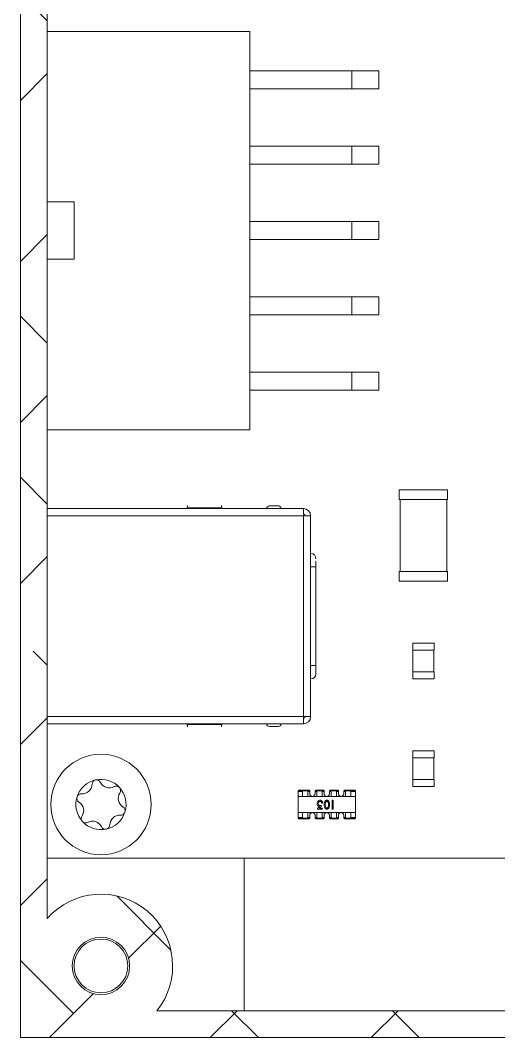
# Model space of a CAD drawing. Header units: millimetres. Extents: x 77 to 206, y 51 to 135.
# Drawn here: x 77.1 to 90.45, y 50.97 to 79.33 of the extents above; entities that cross this region are included whole.
import ezdxf

# ---------------------------------------------------------------- set-up
doc = ezdxf.new("R2010")
doc.units = ezdxf.units.MM

msp = doc.modelspace()

# ---------------------------------------------------------------- hatches: boundary and pattern name
at = {"linetype": 'Continuous', "lineweight": 0}
h = msp.add_hatch(dxfattribs=at)
h.set_pattern_fill('ANSI38', style=0)
edge = h.paths.add_edge_path(flags=0)
edge.add_line((107.849, 95.968), (77.099, 95.968))
edge.add_line((77.099, 95.968), (77.099, 50.968))
edge.add_line((77.099, 50.968), (138.599, 50.968))
edge.add_line((138.599, 50.968), (138.599, 65.877))
edge.add_spline(control_points=[(138.599, 65.877), (138.362, 66.357), (138.112, 66.838), (137.849, 67.319)], knot_values=[0.64695, 0.64695, 0.64695, 0.64695, 0.653933, 0.653933, 0.653933, 0.653933], weights=[1, 1, 1, 1], degree=3, periodic=0)
edge.add_line((137.849, 67.319), (137.849, 54.29))
edge.add_arc((136.349, 52.968), 2, 41.4096, 218.6822)
edge.add_line((134.787, 51.718), (80.91, 51.718))
edge.add_arc((79.349, 52.968), 2, 321.3178, 498.5904)
edge.add_line((77.849, 54.29), (77.849, 92.645))
edge.add_arc((79.349, 93.968), 2, 221.4096, 398.6822)
edge.add_line((80.91, 95.218), (109.041, 95.218))
edge.add_spline(control_points=[(109.041, 95.218), (108.645, 95.47), (108.247, 95.72), (107.849, 95.968)], knot_values=[0.797767, 0.797767, 0.797767, 0.797767, 0.802379, 0.802379, 0.802379, 0.802379], weights=[1, 1, 1, 1], degree=3, periodic=0)
edge = h.paths.add_edge_path(flags=0)
edge.add_arc((79.349, 93.968), 0.8, 0, 360)
edge = h.paths.add_edge_path(flags=0)
edge.add_arc((136.349, 52.968), 0.8, 0, 360)
edge = h.paths.add_edge_path(flags=0)
edge.add_arc((79.349, 52.968), 0.8, 0, 360)

# ---------------------------------------------------------------- linework, layer by layer
at = {"color": 7, "linetype": 'Continuous', "lineweight": 15}
for p, q in [((77.099, 95.968), (77.099, 50.968)), ((77.849, 54.29), (77.849, 92.645)), ((83.499, 79.018), (77.849, 79.018)), ((83.499, 67.918), (83.499, 79.018)), ((86.349, 77.918), (83.499, 77.918)), ((86.349, 77.418), (86.349, 77.918)), ((87.099, 77.918), (86.349, 77.918)), ((87.099, 77.418), (87.099, 77.918)), ((86.349, 77.418), (83.499, 77.418)), ((87.099, 77.418), (86.349, 77.418)), ((86.349, 75.818), (83.499, 75.818)), ((86.349, 75.318), (86.349, 75.818)), ((87.099, 75.818), (86.349, 75.818)), ((87.099, 75.318), (87.099, 75.818)), ((86.349, 75.318), (83.499, 75.318)), ((87.099, 75.318), (86.349, 75.318)), ((78.599, 74.268), (77.849, 74.268)), ((78.599, 72.668), (78.599, 74.268)), ((86.349, 73.718), (83.499, 73.718)), ((86.349, 73.218), (86.349, 73.718)), ((87.099, 73.718), (86.349, 73.718)), ((87.099, 73.218), (87.099, 73.718)), ((86.349, 73.218), (83.499, 73.218)), ((87.099, 73.218), (86.349, 73.218)), ((77.849, 72.668), (78.599, 72.668)), ((86.349, 71.618), (83.499, 71.618)), ((86.349, 71.118), (86.349, 71.618)), ((87.099, 71.618), (86.349, 71.618)), ((87.099, 71.118), (87.099, 71.618)), ((86.349, 71.118), (83.499, 71.118)), ((87.099, 71.118), (86.349, 71.118)), ((86.349, 69.518), (83.499, 69.518)), ((86.349, 69.018), (86.349, 69.518)), ((87.099, 69.518), (86.349, 69.518)), ((87.099, 69.018), (87.099, 69.518)), ((86.349, 69.018), (83.499, 69.018)), ((87.099, 69.018), (86.349, 69.018)), ((77.849, 67.918), (83.499, 67.918)), ((87.674, 66.243), (87.674, 65.968)), ((87.674, 66.243), (89.024, 66.243)), ((89.024, 65.968), (89.024, 66.243)), ((81.756, 65.738), (81.768, 65.806)), ((82.709, 65.806), (82.722, 65.738)), ((87.674, 65.968), (89.024, 65.968)), ((87.699, 65.968), (87.699, 63.968)), ((88.999, 63.968), (88.999, 65.968)), ((77.849, 65.718), (84.989, 65.718)), ((81.756, 65.738), (82.722, 65.738)), ((84.999, 65.717), (84.989, 65.718)), ((84.989, 65.718), (84.999, 65.718)), ((84.999, 65.717), (84.999, 65.718)), ((84.999, 65.518), (84.999, 65.717)), ((84.999, 65.518), (84.999, 59.918)), ((85.199, 65.518), (84.999, 65.518)), ((85.199, 65.518), (85.199, 59.918)), ((85.199, 64.093), (85.349, 64.093)), ((85.349, 61.343), (85.349, 64.093)), ((87.674, 63.968), (87.674, 63.693)), ((89.024, 63.968), (87.674, 63.968)), ((89.024, 63.693), (89.024, 63.968)), ((89.024, 63.693), (87.674, 63.693)), ((88.049, 61.965), (88.051, 61.965)), ((88.049, 61.77), (88.049, 61.965)), ((88.051, 61.965), (88.051, 61.968)), ((88.051, 61.968), (88.646, 61.968)), ((88.646, 61.965), (88.051, 61.965)), ((88.051, 61.965), (88.051, 61.77)), ((88.646, 61.965), (88.646, 61.968)), ((88.646, 61.77), (88.646, 61.965)), ((88.646, 61.965), (88.649, 61.965)), ((88.649, 61.965), (88.649, 61.77)), ((88.049, 61.77), (88.051, 61.77)), ((88.051, 61.77), (88.646, 61.77)), ((88.051, 61.768), (88.051, 61.77)), ((88.646, 61.768), (88.051, 61.768)), ((88.056, 61.168), (88.056, 61.768)), ((88.641, 61.768), (88.641, 61.168)), ((88.646, 61.77), (88.649, 61.77)), ((88.646, 61.768), (88.646, 61.77)), ((85.199, 61.343), (85.349, 61.343)), ((88.049, 60.97), (88.049, 61.165)), ((88.051, 61.165), (88.049, 61.165)), ((88.051, 61.165), (88.051, 61.168)), ((88.051, 61.168), (88.646, 61.168)), ((88.051, 61.165), (88.051, 60.97)), ((88.646, 61.165), (88.051, 61.165)), ((88.646, 61.165), (88.646, 61.168)), ((88.646, 60.97), (88.646, 61.165)), ((88.646, 61.165), (88.649, 61.165)), ((88.649, 61.165), (88.649, 60.97)), ((88.049, 60.97), (88.051, 60.97)), ((88.051, 60.97), (88.646, 60.97)), ((88.051, 60.968), (88.051, 60.97)), ((88.646, 60.968), (88.051, 60.968)), ((88.649, 60.97), (88.646, 60.97)), ((88.646, 60.968), (88.646, 60.97)), ((84.999, 59.718), (84.999, 59.918)), ((84.999, 59.918), (85.199, 59.918)), ((84.989, 59.718), (77.849, 59.718)), ((82.722, 59.697), (81.756, 59.697)), ((81.768, 59.629), (81.756, 59.697)), ((82.722, 59.697), (82.709, 59.629)), ((84.989, 59.718), (84.999, 59.718)), ((84.989, 59.718), (84.999, 59.718)), ((84.999, 59.718), (84.999, 59.718)), ((88.049, 58.77), (88.049, 58.965)), ((88.049, 58.965), (88.051, 58.965)), ((88.049, 58.77), (88.051, 58.77)), ((88.051, 58.965), (88.051, 58.968)), ((88.051, 58.968), (88.646, 58.968)), ((88.051, 58.965), (88.051, 58.77)), ((88.646, 58.965), (88.051, 58.965)), ((88.051, 58.77), (88.646, 58.77)), ((88.051, 58.768), (88.051, 58.77)), ((88.646, 58.768), (88.051, 58.768)), ((88.056, 58.168), (88.056, 58.768)), ((88.641, 58.768), (88.641, 58.168)), ((88.646, 58.965), (88.646, 58.968)), ((88.646, 58.965), (88.649, 58.965)), ((88.646, 58.77), (88.646, 58.965)), ((88.646, 58.77), (88.649, 58.77)), ((88.646, 58.768), (88.646, 58.77)), ((88.649, 58.965), (88.649, 58.77)), ((88.049, 57.97), (88.049, 58.165)), ((88.051, 58.165), (88.049, 58.165)), ((88.051, 58.165), (88.051, 58.168)), ((88.051, 58.168), (88.646, 58.168)), ((88.051, 58.165), (88.051, 57.97)), ((88.646, 58.165), (88.051, 58.165)), ((88.646, 58.165), (88.646, 58.168)), ((88.646, 57.97), (88.646, 58.165)), ((88.646, 58.165), (88.649, 58.165)), ((88.649, 58.165), (88.649, 57.97)), ((84.849, 57.853), (84.864, 57.868)), ((84.864, 57.868), (85.159, 57.868)), ((85.159, 57.868), (85.174, 57.853)), ((85.324, 57.853), (85.339, 57.868)), ((85.339, 57.868), (85.559, 57.868)), ((85.559, 57.868), (85.574, 57.853)), ((85.724, 57.853), (85.739, 57.868)), ((85.739, 57.868), (85.959, 57.868)), ((85.959, 57.868), (85.974, 57.853)), ((86.124, 57.853), (86.139, 57.868)), ((86.139, 57.868), (86.434, 57.868)), ((86.434, 57.868), (86.449, 57.853)), ((88.049, 57.97), (88.051, 57.97)), ((88.051, 57.968), (88.051, 57.97)), ((88.051, 57.97), (88.646, 57.97)), ((88.646, 57.968), (88.051, 57.968)), ((88.646, 57.968), (88.646, 57.97)), ((88.649, 57.97), (88.646, 57.97)), ((85.174, 57.853), (84.849, 57.853)), ((84.849, 57.853), (84.849, 57.828)), ((84.974, 57.828), (84.849, 57.828)), ((84.849, 57.828), (84.849, 57.688)), ((84.974, 57.688), (84.849, 57.688)), ((84.849, 57.688), (84.849, 57.248)), ((84.974, 57.828), (84.974, 57.688)), ((84.974, 57.688), (85.124, 57.688)), ((85.124, 57.688), (85.124, 57.828)), ((85.124, 57.828), (85.174, 57.828)), ((85.374, 57.688), (85.124, 57.688)), ((85.174, 57.853), (85.174, 57.828)), ((85.174, 57.828), (85.174, 57.768)), ((85.574, 57.853), (85.324, 57.853)), ((85.324, 57.828), (85.324, 57.853)), ((85.324, 57.828), (85.374, 57.828)), ((85.324, 57.768), (85.324, 57.828)), ((85.374, 57.828), (85.374, 57.688)), ((85.374, 57.688), (85.524, 57.688)), ((85.524, 57.688), (85.524, 57.828)), ((85.524, 57.828), (85.574, 57.828)), ((85.774, 57.688), (85.524, 57.688)), ((85.574, 57.853), (85.574, 57.828)), ((85.574, 57.828), (85.574, 57.768)), ((85.724, 57.828), (85.724, 57.853)), ((85.974, 57.853), (85.724, 57.853)), ((85.724, 57.828), (85.774, 57.828)), ((85.724, 57.768), (85.724, 57.828)), ((85.774, 57.828), (85.774, 57.688)), ((85.774, 57.688), (85.924, 57.688)), ((85.924, 57.688), (85.924, 57.828)), ((85.924, 57.828), (85.974, 57.828)), ((86.174, 57.688), (85.924, 57.688)), ((85.974, 57.853), (85.974, 57.828)), ((85.974, 57.828), (85.974, 57.768)), ((86.124, 57.853), (86.449, 57.853)), ((86.124, 57.828), (86.124, 57.853)), ((86.124, 57.828), (86.174, 57.828)), ((86.124, 57.768), (86.124, 57.828)), ((86.174, 57.828), (86.174, 57.688)), ((86.174, 57.688), (86.324, 57.688)), ((86.449, 57.828), (86.324, 57.828)), ((86.324, 57.688), (86.324, 57.828)), ((86.449, 57.688), (86.324, 57.688)), ((86.449, 57.853), (86.449, 57.828)), ((86.449, 57.828), (86.449, 57.688)), ((86.449, 57.688), (86.449, 57.248)), ((85.512, 57.338), (85.402, 57.337)), ((85.405, 57.364), (85.448, 57.41)), ((85.491, 57.412), (85.449, 57.368)), ((85.449, 57.368), (85.512, 57.368)), ((85.797, 57.352), (85.797, 57.572)), ((85.827, 57.572), (85.827, 57.352)), ((84.849, 57.248), (84.974, 57.248)), ((84.849, 57.248), (84.849, 57.108)), ((84.974, 57.108), (84.849, 57.108)), ((84.849, 57.108), (84.849, 57.083)), ((84.864, 57.068), (84.849, 57.083)), ((84.849, 57.083), (85.174, 57.083)), ((85.159, 57.068), (84.864, 57.068)), ((85.124, 57.248), (84.974, 57.248)), ((84.974, 57.248), (84.974, 57.108)), ((85.124, 57.108), (85.124, 57.248)), ((85.124, 57.248), (85.374, 57.248)), ((85.174, 57.108), (85.124, 57.108)), ((85.174, 57.083), (85.159, 57.068)), ((85.174, 57.168), (85.174, 57.108)), ((85.174, 57.108), (85.174, 57.083)), ((85.324, 57.108), (85.324, 57.168)), ((85.324, 57.083), (85.324, 57.108)), ((85.374, 57.108), (85.324, 57.108)), ((85.324, 57.083), (85.574, 57.083)), ((85.339, 57.068), (85.324, 57.083)), ((85.559, 57.068), (85.339, 57.068)), ((85.524, 57.248), (85.374, 57.248)), ((85.374, 57.248), (85.374, 57.108)), ((85.524, 57.108), (85.524, 57.248)), ((85.524, 57.248), (85.774, 57.248)), ((85.574, 57.108), (85.524, 57.108)), ((85.574, 57.083), (85.559, 57.068)), ((85.574, 57.168), (85.574, 57.108)), ((85.574, 57.108), (85.574, 57.083)), ((85.724, 57.108), (85.724, 57.168)), ((85.724, 57.083), (85.724, 57.108)), ((85.774, 57.108), (85.724, 57.108)), ((85.724, 57.083), (85.974, 57.083)), ((85.739, 57.068), (85.724, 57.083)), ((85.974, 57.068), (85.739, 57.068)), ((85.774, 57.248), (85.774, 57.108)), ((85.924, 57.248), (85.774, 57.248)), ((85.924, 57.108), (85.924, 57.248)), ((85.924, 57.248), (86.174, 57.248)), ((85.974, 57.108), (85.924, 57.108)), ((85.974, 57.168), (85.974, 57.108)), ((85.974, 57.108), (85.974, 57.083)), ((85.974, 57.083), (85.974, 57.068)), ((86.124, 57.108), (86.124, 57.168)), ((86.174, 57.108), (86.124, 57.108)), ((86.124, 57.083), (86.124, 57.108)), ((86.139, 57.068), (86.124, 57.083)), ((86.124, 57.083), (86.449, 57.083)), ((86.434, 57.068), (86.139, 57.068)), ((86.324, 57.248), (86.174, 57.248)), ((86.174, 57.248), (86.174, 57.108)), ((86.324, 57.108), (86.324, 57.248)), ((86.449, 57.248), (86.324, 57.248)), ((86.449, 57.108), (86.324, 57.108)), ((86.449, 57.083), (86.434, 57.068)), ((86.449, 57.248), (86.449, 57.108)), ((86.449, 57.108), (86.449, 57.083)), ((77.849, 55.968), (113.849, 55.968)), ((83.349, 51.718), (83.349, 55.968)), ((134.787, 51.718), (80.91, 51.718)), ((77.099, 50.968), (138.599, 50.968))]:
    msp.add_line(p, q, dxfattribs=at)
at = {"color": 8, "linetype": 'Continuous', "lineweight": 15}
for p, q in [((77.849, 65.518), (84.999, 65.518)), ((84.999, 59.918), (77.849, 59.918))]:
    msp.add_line(p, q, dxfattribs=at)
at = {"color": 7, "linetype": 'Continuous', "lineweight": 15}
for centre, radius in [((79.349, 57.468), 1.4), ((79.349, 52.968), 0.8), ((79.349, 52.968), 0.75)]:
    msp.add_circle(centre, radius, dxfattribs=at)
for centre, radius, start, end in [((84.049, 65.718), 0.075, 90, 180), ((84.299, 65.718), 0.075, 0, 90), ((84.999, 65.518), 0.2, 0, 90), ((84.999, 65.518), 0.05, 0, 90), ((85.199, 64.318), 0.15, 0, 90), ((88.051, 61.965), 0.0025, 90, 180), ((88.646, 61.965), 0.0025, 0, 90), ((88.051, 61.77), 0.0025, 180, 270), ((88.646, 61.77), 0.0025, 270, 0), ((85.199, 61.118), 0.15, 270, 0), ((88.051, 61.165), 0.0025, 90, 180), ((88.646, 61.165), 0.0025, 0, 90), ((88.051, 60.97), 0.0025, 180, 270), ((88.646, 60.97), 0.0025, 270, 0), ((84.999, 59.918), 0.05, 270, 0), ((84.999, 59.918), 0.2, 270, 360), ((84.049, 59.718), 0.075, 180, 270), ((84.299, 59.718), 0.075, 270, 0), ((88.051, 58.965), 0.0025, 90, 180), ((88.051, 58.77), 0.0025, 180, 270), ((88.646, 58.965), 0.0025, 0, 90), ((88.646, 58.77), 0.0025, 270, 0), ((79.349, 57.468), 0.7, 102.4234, 162.4234), ((79.225, 58.03), 0.124, 102.4234, 178.9243), ((79.349, 57.468), 0.7, 42.4234, 102.4234), ((79.225, 58.03), 0.124, 25.9225, 102.4234), ((88.051, 58.165), 0.0025, 90, 180), ((88.646, 58.165), 0.0025, 0, 90), ((78.828, 58.038), 0.273, 265.9225, 358.9243), ((79.582, 58.204), 0.273, 205.9225, 298.9243), ((79.774, 57.856), 0.124, 42.4234, 118.9243), ((79.349, 57.468), 0.7, 342.4234, 42.4234), ((79.774, 57.856), 0.124, 325.9225, 42.4234), ((88.051, 57.97), 0.0025, 180, 270), ((88.646, 57.97), 0.0025, 270, 0), ((79.349, 57.468), 0.7, 162.4234, 222.4234), ((78.799, 57.642), 0.124, 162.4234, 238.9243), ((78.799, 57.642), 0.124, 85.9225, 162.4234), ((80.103, 57.634), 0.273, 145.9225, 238.9243), ((85.249, 57.768), 0.075, 180, 0), ((85.649, 57.768), 0.075, 180, 0), ((86.049, 57.768), 0.075, 180, 0), ((78.594, 57.301), 0.273, 325.9225, 58.9243), ((79.898, 57.294), 0.124, 342.4234, 58.9243), ((78.923, 57.079), 0.124, 145.9225, 222.4234), ((79.349, 57.468), 0.7, 282.4234, 342.4234), ((79.87, 56.897), 0.273, 85.9225, 178.9243), ((79.898, 57.294), 0.124, 265.9225, 342.4234), ((85.249, 57.168), 0.075, 0, 180), ((85.649, 57.168), 0.075, 0, 180), ((86.049, 57.168), 0.075, 0, 180), ((79.349, 57.468), 0.7, 222.4234, 282.4234), ((78.923, 57.079), 0.124, 222.4234, 298.9243), ((79.115, 56.731), 0.273, 25.9225, 118.9243), ((79.473, 56.905), 0.124, 205.9225, 282.4234), ((79.473, 56.905), 0.124, 282.4234, 358.9243), ((79.349, 52.968), 2, 321.3178, 138.5904)]:
    msp.add_arc(centre, radius, start, end, dxfattribs=at)
for points, knots in [([(81.743, 65.718), (81.744, 65.718), (81.747, 65.719), (81.751, 65.726), (81.754, 65.734), (81.756, 65.738)], [0, 0, 0, 0, 0.380693, 0.641499, 1, 1, 1, 1]), ([(82.722, 65.738), (82.723, 65.733), (82.726, 65.726), (82.73, 65.719), (82.733, 65.718), (82.735, 65.718)], [0, 0, 0, 0, 0.380693, 0.641499, 1, 1, 1, 1]), ([(84.299, 65.793), (84.297, 65.793), (84.294, 65.793), (84.279, 65.793), (84.258, 65.793), (84.23, 65.793), (84.198, 65.793), (84.166, 65.793), (84.133, 65.793), (84.104, 65.793), (84.079, 65.793), (84.054, 65.793), (84.05, 65.793), (84.049, 65.793)], [0, 0, 0, 0, 0.119737, 0.186385, 0.250031, 0.376378, 0.437465, 0.500387, 0.621503, 0.686899, 0.750392, 0.876003, 1, 1, 1, 1]), ([(84.049, 65.793), (84.05, 65.793), (84.053, 65.793), (84.069, 65.793), (84.09, 65.793), (84.118, 65.793), (84.149, 65.793), (84.181, 65.793), (84.214, 65.793), (84.243, 65.793), (84.269, 65.793), (84.294, 65.793), (84.297, 65.793), (84.299, 65.793)], [0, 0, 0, 0, 0.119737, 0.186385, 0.250031, 0.376378, 0.437465, 0.500387, 0.621503, 0.686899, 0.750392, 0.876003, 1, 1, 1, 1]), ([(85.349, 64.256), (85.349, 64.255), (85.349, 64.244), (85.349, 64.217), (85.349, 64.165), (85.349, 64.121), (85.349, 64.093)], [0, 0, 0, 0, 0.040957, 0.290113, 0.540728, 1, 1, 1, 1]), ([(85.349, 61.118), (85.349, 61.121), (85.349, 61.125), (85.349, 61.153), (85.349, 61.182), (85.349, 61.218), (85.349, 61.271), (85.349, 61.314), (85.349, 61.343)], [0, 0, 0, 0, 0.239443, 0.370102, 0.5, 0.630659, 0.760557, 1, 1, 1, 1]), ([(81.756, 59.697), (81.754, 59.702), (81.751, 59.709), (81.747, 59.716), (81.744, 59.717), (81.743, 59.718)], [0, 0, 0, 0, 0.380693, 0.641499, 1, 1, 1, 1]), ([(82.735, 59.718), (82.733, 59.717), (82.73, 59.716), (82.726, 59.709), (82.723, 59.701), (82.722, 59.697)], [0, 0, 0, 0, 0.380693, 0.641499, 1, 1, 1, 1]), ([(84.049, 59.643), (84.05, 59.643), (84.053, 59.643), (84.069, 59.643), (84.09, 59.643), (84.118, 59.643), (84.149, 59.643), (84.181, 59.643), (84.214, 59.643), (84.243, 59.643), (84.269, 59.643), (84.294, 59.643), (84.297, 59.643), (84.299, 59.643)], [0, 0, 0, 0, 0.119737, 0.186385, 0.250031, 0.376378, 0.437465, 0.500387, 0.621503, 0.686899, 0.750392, 0.876003, 1, 1, 1, 1]), ([(84.299, 59.643), (84.297, 59.643), (84.294, 59.643), (84.279, 59.643), (84.258, 59.643), (84.23, 59.643), (84.198, 59.643), (84.166, 59.643), (84.133, 59.643), (84.104, 59.643), (84.079, 59.643), (84.054, 59.643), (84.05, 59.643), (84.049, 59.643)], [0, 0, 0, 0, 0.119737, 0.1863853, 0.2500313, 0.3763785, 0.4374654, 0.5003865, 0.6215032, 0.6868993, 0.7503915, 0.8760034, 1, 1, 1, 1]), ([(85.407, 57.564), (85.415, 57.571), (85.431, 57.584), (85.451, 57.586), (85.462, 57.587)], [0, 0, 0, 0, 0.500747, 1, 1, 1, 1]), ([(85.462, 57.587), (85.47, 57.586), (85.486, 57.585), (85.499, 57.577), (85.506, 57.572)], [0, 0, 0, 0, 0.501897, 1, 1, 1, 1]), ([(85.6, 57.55), (85.604, 57.555), (85.611, 57.566), (85.624, 57.579), (85.639, 57.587), (85.65, 57.588), (85.656, 57.589)], [0, 0, 0, 0, 0.289577, 0.540831, 0.770477, 1, 1, 1, 1]), ([(85.656, 57.589), (85.661, 57.588), (85.672, 57.587), (85.687, 57.579), (85.701, 57.566), (85.707, 57.555), (85.711, 57.55)], [0, 0, 0, 0, 0.229523, 0.459169, 0.710423, 1, 1, 1, 1]), ([(85.797, 57.572), (85.797, 57.573), (85.797, 57.577), (85.799, 57.581), (85.802, 57.584), (85.806, 57.586), (85.809, 57.587), (85.812, 57.587), (85.812, 57.587)], [0, 0, 0, 0, 0.208839, 0.419783, 0.570177, 0.720242, 0.963923, 1, 1, 1, 1]), ([(85.812, 57.587), (85.814, 57.587), (85.817, 57.586), (85.821, 57.585), (85.824, 57.582), (85.826, 57.578), (85.827, 57.574), (85.827, 57.572), (85.827, 57.572)], [0, 0, 0, 0, 0.207532, 0.417184, 0.567602, 0.717646, 0.965229, 1, 1, 1, 1]), ([(85.383, 57.497), (85.384, 57.51), (85.385, 57.528), (85.396, 57.551), (85.404, 57.56), (85.407, 57.564)], [0, 0, 0, 0, 0.521274, 0.7612, 1, 1, 1, 1]), ([(85.448, 57.41), (85.438, 57.413), (85.424, 57.417), (85.408, 57.428), (85.395, 57.441), (85.384, 57.465), (85.383, 57.486), (85.383, 57.497)], [0, 0, 0, 0, 0.2553764, 0.3711296, 0.4843887, 0.7211966, 1, 1, 1, 1]), ([(85.392, 57.345), (85.392, 57.346), (85.392, 57.348), (85.395, 57.353), (85.4, 57.358), (85.403, 57.362), (85.405, 57.364)], [0, 0, 0, 0, 0.084134, 0.334035, 0.665484, 1, 1, 1, 1]), ([(85.402, 57.337), (85.4, 57.337), (85.398, 57.338), (85.395, 57.339), (85.393, 57.34), (85.392, 57.343), (85.392, 57.344), (85.392, 57.345)], [0, 0, 0, 0, 0.351205, 0.518765, 0.688076, 0.833191, 1, 1, 1, 1]), ([(85.427, 57.54), (85.425, 57.537), (85.42, 57.532), (85.413, 57.517), (85.412, 57.505), (85.412, 57.497)], [0, 0, 0, 0, 0.239228, 0.479344, 1, 1, 1, 1]), ([(85.412, 57.497), (85.412, 57.488), (85.413, 57.476), (85.42, 57.461), (85.426, 57.456), (85.428, 57.453)], [0, 0, 0, 0, 0.532693, 0.768751, 1, 1, 1, 1]), ([(85.462, 57.555), (85.459, 57.555), (85.453, 57.555), (85.44, 57.551), (85.433, 57.544), (85.427, 57.54)], [0, 0, 0, 0, 0.25254, 0.496593, 1, 1, 1, 1]), ([(85.428, 57.453), (85.433, 57.45), (85.443, 57.443), (85.455, 57.441), (85.461, 57.44)], [0, 0, 0, 0, 0.464986, 1, 1, 1, 1]), ([(85.461, 57.44), (85.463, 57.439), (85.467, 57.439), (85.475, 57.439), (85.481, 57.438), (85.484, 57.438)], [0, 0, 0, 0, 0.223951, 0.611975, 1, 1, 1, 1]), ([(85.49, 57.546), (85.486, 57.549), (85.477, 57.554), (85.467, 57.555), (85.462, 57.555)], [0, 0, 0, 0, 0.498992, 1, 1, 1, 1]), ([(85.484, 57.438), (85.485, 57.438), (85.489, 57.437), (85.493, 57.435), (85.496, 57.431), (85.498, 57.428), (85.498, 57.427), (85.498, 57.426)], [0, 0, 0, 0, 0.251055, 0.503495, 0.751077, 0.89799, 1, 1, 1, 1]), ([(85.509, 57.518), (85.507, 57.524), (85.503, 57.535), (85.494, 57.542), (85.49, 57.546)], [0, 0, 0, 0, 0.51358, 1, 1, 1, 1]), ([(85.498, 57.426), (85.498, 57.424), (85.497, 57.421), (85.495, 57.416), (85.492, 57.413), (85.491, 57.412)], [0, 0, 0, 0, 0.325242, 0.74307, 1, 1, 1, 1]), ([(85.506, 57.572), (85.513, 57.566), (85.527, 57.554), (85.533, 57.537), (85.537, 57.528)], [0, 0, 0, 0, 0.4838483, 1, 1, 1, 1]), ([(85.522, 57.508), (85.521, 57.508), (85.518, 57.508), (85.514, 57.51), (85.511, 57.514), (85.51, 57.517), (85.509, 57.518)], [0, 0, 0, 0, 0.278126, 0.497322, 0.71651, 1, 1, 1, 1]), ([(85.512, 57.368), (85.514, 57.368), (85.517, 57.368), (85.522, 57.366), (85.524, 57.363), (85.526, 57.359), (85.527, 57.355), (85.527, 57.353)], [0, 0, 0, 0, 0.210423, 0.423291, 0.574219, 0.724594, 1, 1, 1, 1]), ([(85.527, 57.353), (85.527, 57.351), (85.527, 57.348), (85.525, 57.343), (85.522, 57.34), (85.518, 57.338), (85.515, 57.338), (85.513, 57.338), (85.512, 57.338)], [0, 0, 0, 0, 0.208718, 0.419379, 0.569785, 0.720003, 0.952377, 1, 1, 1, 1]), ([(85.537, 57.523), (85.537, 57.521), (85.537, 57.518), (85.534, 57.513), (85.53, 57.51), (85.526, 57.508), (85.523, 57.508), (85.522, 57.508)], [0, 0, 0, 0, 0.217899, 0.437549, 0.667007, 0.895919, 1, 1, 1, 1]), ([(85.537, 57.528), (85.537, 57.527), (85.537, 57.527), (85.537, 57.527), (85.537, 57.526), (85.537, 57.526), (85.537, 57.526), (85.537, 57.526), (85.537, 57.525), (85.537, 57.525), (85.537, 57.525), (85.537, 57.524), (85.537, 57.524), (85.537, 57.523), (85.537, 57.523), (85.537, 57.523)], [0, 0, 0, 0, 0.123296, 0.184937, 0.246578, 0.30822, 0.369861, 0.431503, 0.493144, 0.554786, 0.616428, 0.678069, 0.739711, 0.869749, 1, 1, 1, 1]), ([(85.58, 57.463), (85.581, 57.479), (85.582, 57.509), (85.594, 57.537), (85.6, 57.55)], [0, 0, 0, 0, 0.5269608, 1, 1, 1, 1]), ([(85.6, 57.376), (85.594, 57.389), (85.582, 57.417), (85.581, 57.447), (85.58, 57.463)], [0, 0, 0, 0, 0.474118, 1, 1, 1, 1]), ([(85.656, 57.337), (85.65, 57.338), (85.639, 57.339), (85.624, 57.347), (85.611, 57.359), (85.604, 57.37), (85.6, 57.376)], [0, 0, 0, 0, 0.229523, 0.459169, 0.710423, 1, 1, 1, 1]), ([(85.609, 57.463), (85.61, 57.475), (85.61, 57.497), (85.618, 57.518), (85.621, 57.528)], [0, 0, 0, 0, 0.533948, 1, 1, 1, 1]), ([(85.621, 57.398), (85.618, 57.407), (85.61, 57.429), (85.61, 57.451), (85.609, 57.463)], [0, 0, 0, 0, 0.466052, 1, 1, 1, 1]), ([(85.621, 57.528), (85.622, 57.529), (85.625, 57.537), (85.632, 57.547), (85.643, 57.556), (85.651, 57.558), (85.655, 57.558), (85.656, 57.558)], [0, 0, 0, 0, 0.103094, 0.519822, 0.741756, 0.965375, 1, 1, 1, 1]), ([(85.656, 57.368), (85.654, 57.368), (85.649, 57.368), (85.641, 57.371), (85.632, 57.378), (85.625, 57.388), (85.622, 57.395), (85.621, 57.398)], [0, 0, 0, 0, 0.103683, 0.299828, 0.496994, 0.845446, 1, 1, 1, 1]), ([(85.656, 57.558), (85.657, 57.558), (85.662, 57.558), (85.67, 57.555), (85.679, 57.548), (85.685, 57.538), (85.689, 57.531), (85.69, 57.528)], [0, 0, 0, 0, 0.104408, 0.296686, 0.490679, 0.841125, 1, 1, 1, 1]), ([(85.69, 57.398), (85.689, 57.397), (85.686, 57.389), (85.679, 57.378), (85.668, 57.37), (85.66, 57.368), (85.656, 57.368), (85.656, 57.368)], [0, 0, 0, 0, 0.103613, 0.522626, 0.743047, 0.965077, 1, 1, 1, 1]), ([(85.711, 57.376), (85.707, 57.37), (85.7, 57.359), (85.687, 57.347), (85.672, 57.339), (85.661, 57.338), (85.656, 57.337)], [0, 0, 0, 0, 0.290776, 0.542493, 0.771725, 1, 1, 1, 1]), ([(85.69, 57.528), (85.693, 57.518), (85.701, 57.497), (85.701, 57.475), (85.701, 57.463)], [0, 0, 0, 0, 0.466052, 1, 1, 1, 1]), ([(85.701, 57.463), (85.701, 57.451), (85.701, 57.429), (85.693, 57.408), (85.69, 57.398)], [0, 0, 0, 0, 0.533948, 1, 1, 1, 1]), ([(85.711, 57.55), (85.717, 57.537), (85.729, 57.509), (85.73, 57.479), (85.731, 57.463)], [0, 0, 0, 0, 0.4730392, 1, 1, 1, 1]), ([(85.731, 57.463), (85.73, 57.447), (85.729, 57.417), (85.716, 57.389), (85.711, 57.376)], [0, 0, 0, 0, 0.523282, 1, 1, 1, 1]), ([(85.812, 57.337), (85.81, 57.337), (85.807, 57.338), (85.802, 57.339), (85.8, 57.342), (85.797, 57.347), (85.797, 57.35), (85.797, 57.352)], [0, 0, 0, 0, 0.209003, 0.420284, 0.570907, 0.721066, 1, 1, 1, 1]), ([(85.827, 57.352), (85.827, 57.351), (85.827, 57.347), (85.825, 57.343), (85.822, 57.34), (85.818, 57.338), (85.814, 57.337), (85.812, 57.337), (85.812, 57.337)], [0, 0, 0, 0, 0.207532, 0.417184, 0.567602, 0.717646, 0.965229, 1, 1, 1, 1])]:
    msp.add_open_spline(points, degree=3, knots=knots, dxfattribs=at)

doc.saveas('drawing.dxf')
